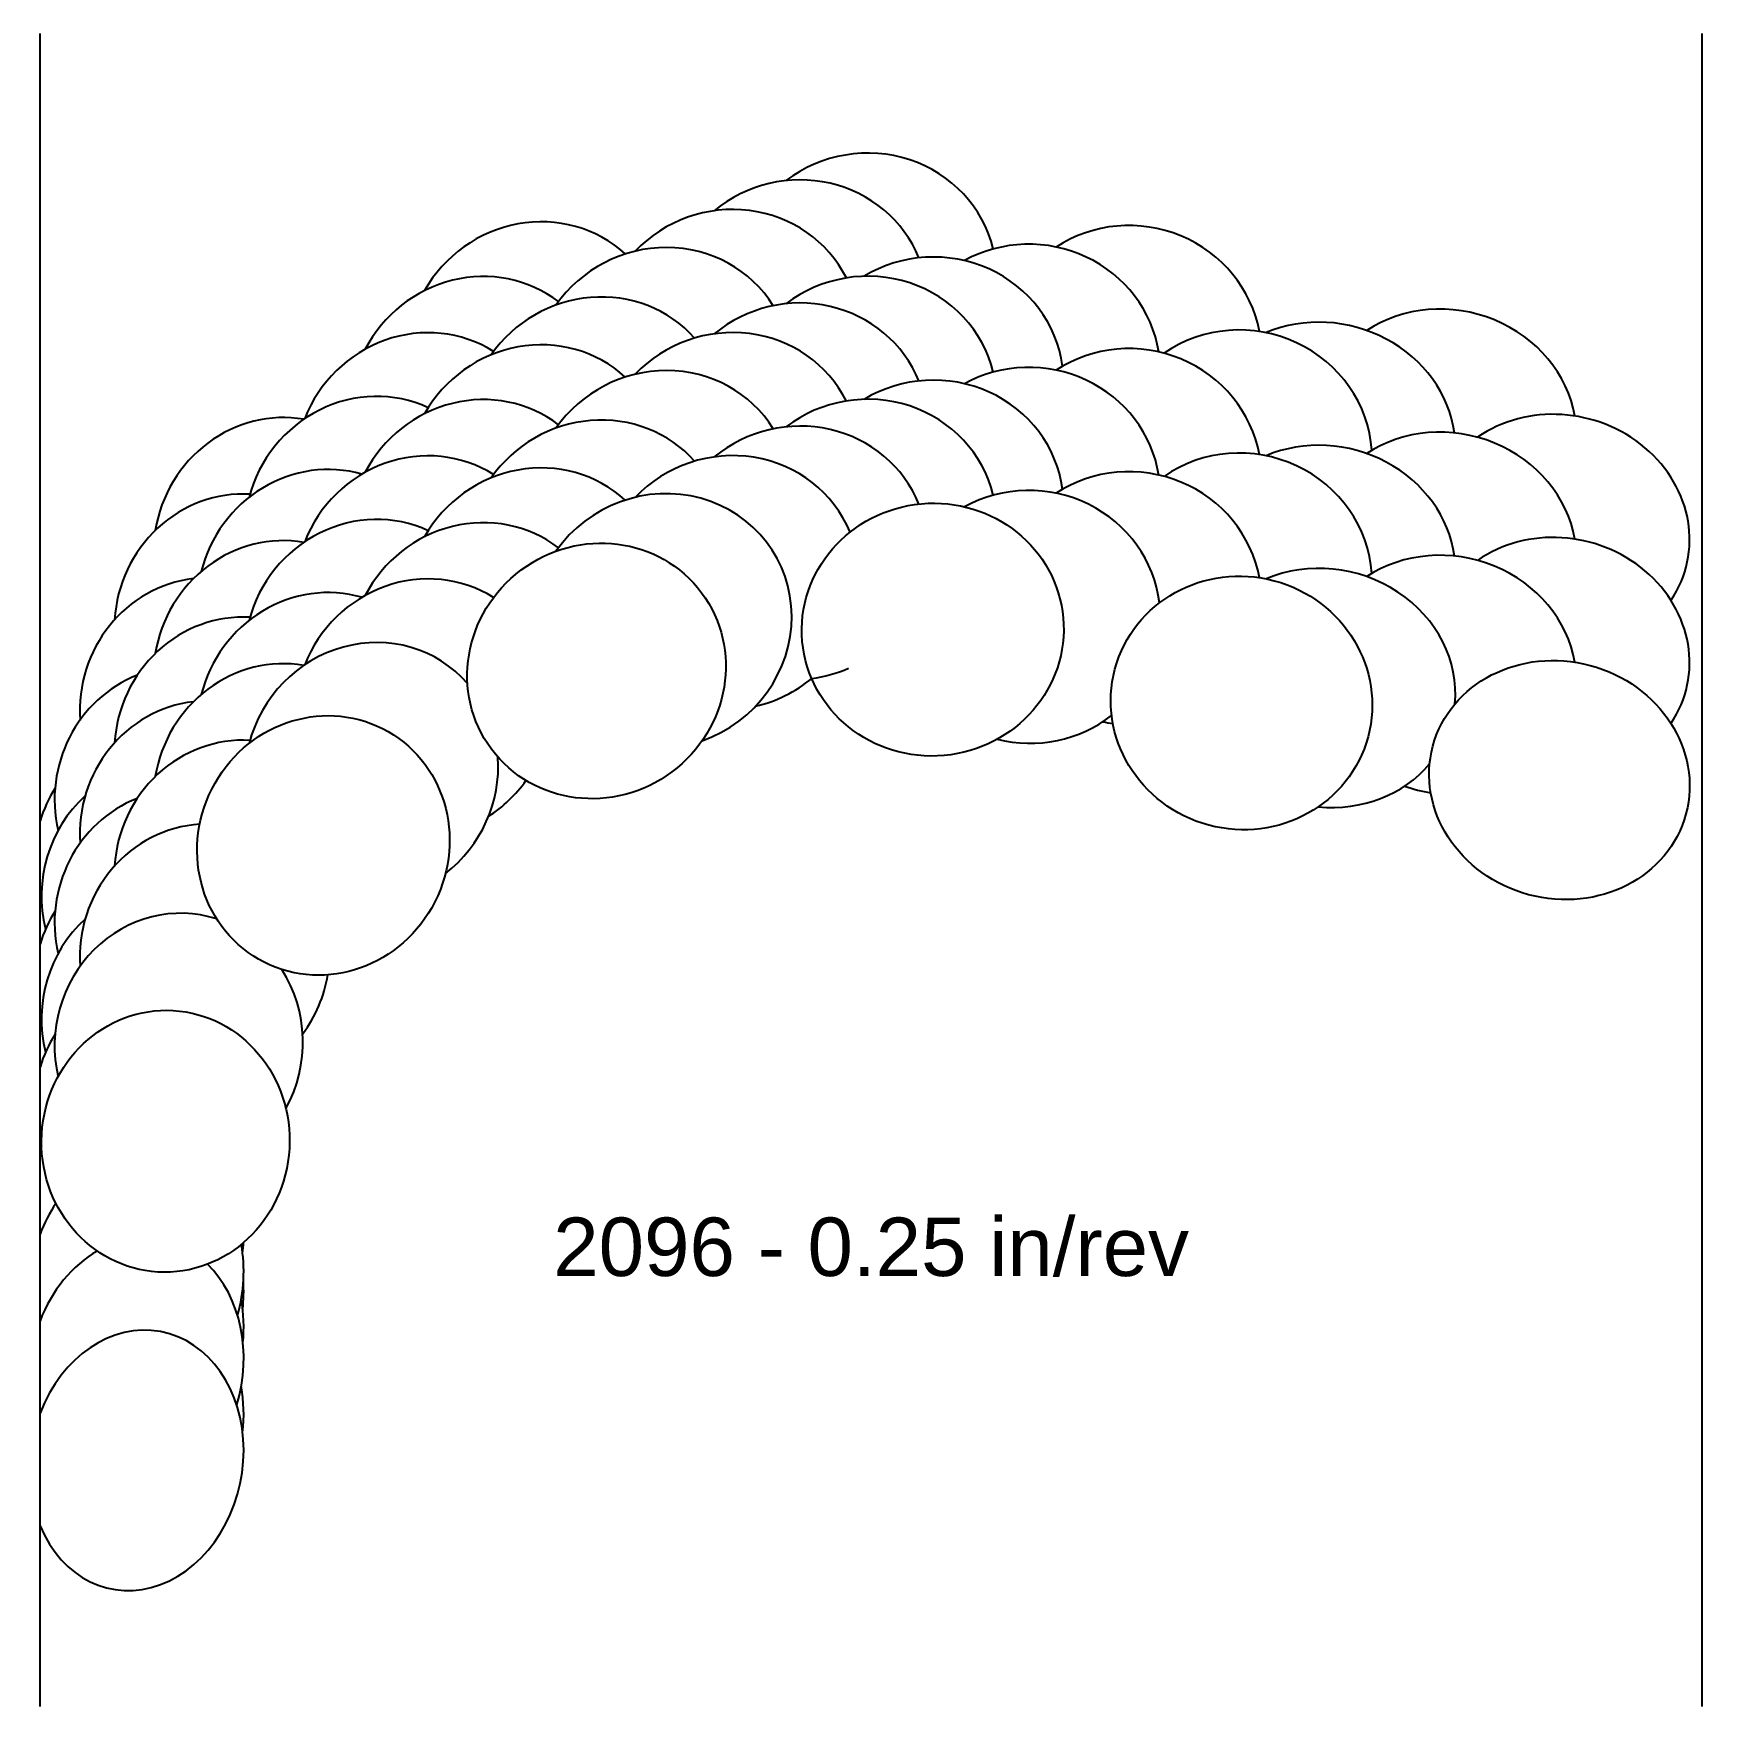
# Model space of a CAD drawing. Header units: inches. Extents: x -3.39 to 0, y -2.24 to 1.16.
import ezdxf
from ezdxf.enums import TextEntityAlignment as Align

# ---------------------------------------------------------------- set-up
doc = ezdxf.new("R2010")
doc.units = ezdxf.units.IN
doc.header["$MEASUREMENT"] = 0
for name, color, linetype, true_color in [('Blade_1', 30, 'Continuous', 0xff7f00), ('Blade_2', 7, 'Continuous', 0xcccc00), ('Blade_3', 7, 'Continuous', 0x00cc00), ('Blade_4', 7, 'Continuous', 0x00cccc), ('Blade_5', 7, 'Continuous', 0x0066cc)]:
    doc.layers.add(name, color=color, linetype=linetype, true_color=true_color)
doc.layers.add('Gage_Line', color=7, linetype='Continuous')
doc.styles.get("Standard").update_dxf_attribs({"font": 'arial.ttf'})

msp = doc.modelspace()

# ---------------------------------------------------------------- linework, layer by layer
at = {"layer": 'Blade_1'}
for centre, major_axis, ratio, start_param, end_param in [((-1.562305, 0.452205), (0.264916, 0.023989), 0.96488554, 6.32655198, 8.31907667), ((-2.245007, 0.368285), (0.213313, 0.158913), 0.96195826, 6.37002265, 8.18693103), ((-0.935403, 0.303299), (0.256936, -0.068846), 0.96592584, 6.60469596, 8.74050474), ((-1.562305, 0.202205), (0.264916, 0.023989), 0.96488554, 6.32655198, 8.31907667), ((-0.289901, 0.146699), (0.256936, -0.068846), 0.90630782, 5.97995124, 8.77167319), ((-2.245007, 0.118285), (0.213313, 0.158913), 0.96195826, 6.37002265, 8.18693103), ((-0.935403, 0.053299), (0.256936, -0.068846), 0.96592584, 6.60469596, 8.74050474), ((-2.799608, 0.013923), (0.119967, 0.237411), 0.95397547, 6.4606573, 8.0874028), ((-0.289901, -0.103301), (0.256936, -0.068846), 0.90630782, 5.97995124, 8.77167319), ((-2.799608, -0.236077), (0.119967, 0.237411), 0.95397547, 6.4606573, 8.0874028), ((-3.120109, -0.587006), (0.015685, 0.265537), 0.94676976, 7.05091778, 8.17270481), ((-3.120109, -0.837006), (0.015685, 0.265537), 0.94676976, 7.05091778, 8.17270481), ((-3.17901, -1.485101), (0.049627, 0.26133), 0.81060017, 4.82335314, 5.15955363), ((-3.17901, -1.735101), (0.049627, 0.26133), 0.81060017, 2.25007212, 7.6349562)]:
    msp.add_ellipse(centre, major_axis=major_axis, ratio=ratio, start_param=start_param, end_param=end_param, dxfattribs=at)
for centre, major_axis, ratio in [((-1.562305, -0.047795), (0.264916, 0.023989), 0.96488554), ((-2.245007, -0.131715), (0.213313, 0.158913), 0.96195826), ((-0.935403, -0.196701), (0.256936, -0.068846), 0.96592584), ((-0.289901, -0.353301), (0.256936, -0.068846), 0.90630782), ((-2.799608, -0.486077), (0.119967, 0.237411), 0.95397547), ((-3.120109, -1.087006), (0.015685, 0.265537), 0.94676976)]:
    msp.add_ellipse(centre, major_axis=major_axis, ratio=ratio, dxfattribs=at)
at = {"layer": 'Blade_2'}
for centre, major_axis, ratio, start_param, end_param in [((-2.112006, 0.469696), (0.228663, 0.135902), 0.9626379, 6.30383434, 8.29146619), ((-1.366304, 0.478119), (0.265644, -0.013766), 0.96543373, 6.48578238, 8.42197484), ((-0.765402, 0.333822), (0.256936, -0.068846), 0.90630782, 6.64418971, 8.56329435), ((-2.112006, 0.219696), (0.228663, 0.135902), 0.9626379, 6.30383434, 8.29146619), ((-1.366304, 0.228119), (0.265644, -0.013766), 0.96543373, 6.48578238, 8.42197484), ((-2.702008, 0.163374), (0.141466, 0.225263), 0.95462252, 6.40144484, 8.17342426), ((-0.765402, 0.083822), (0.256936, -0.068846), 0.90630782, 6.64418971, 8.56329435), ((-2.112006, -0.030304), (0.228663, 0.135902), 0.9626379, 4.50639033, 8.29146619), ((-1.366304, -0.021881), (0.265644, -0.013766), 0.96543373, 6.447583, 8.42197484), ((-2.702008, -0.086626), (0.141466, 0.225263), 0.95462252, 6.40144484, 8.17342426), ((-0.765402, -0.166178), (0.256936, -0.068846), 0.90630782, 6.43561255, 8.56329435), ((-2.702008, -0.336626), (0.141466, 0.225263), 0.95462252, 6.00517211, 8.17342426), ((-3.093309, -0.389632), (0.036857, 0.263434), 0.94697158, 6.77101543, 8.23756998), ((-1.366304, -0.021881), (0.265644, -0.013766), 0.96543373, 4.51407337, 5.44259932), ((-2.702008, -0.336626), (0.141466, 0.225263), 0.95462252, 4.34704393, 5.36672945), ((-0.765402, -0.166178), (0.256936, -0.068846), 0.90630782, 4.89725976, 5.88137059), ((-3.093309, -0.639632), (0.036857, 0.263434), 0.94697158, 6.77101543, 8.23756998), ((-3.093309, -0.889632), (0.036857, 0.263434), 0.94697158, 6.11874363, 8.23756998), ((-3.093309, -0.889632), (0.036857, 0.263434), 0.94697158, 4.32862702, 5.45125593), ((-3.17901, -1.547778), (0.049627, 0.26133), 0.81060017, 6.88852464, 7.6349562), ((-3.17901, -1.297778), (0.049627, 0.26133), 0.81060017, 4.80209788, 4.88395173), ((-3.17901, -1.547778), (0.049627, 0.26133), 0.81060017, 4.57928473, 5.78955283)]:
    msp.add_ellipse(centre, major_axis=major_axis, ratio=ratio, start_param=start_param, end_param=end_param, dxfattribs=at)
at = {"layer": 'Blade_3'}
for centre, major_axis, ratio, start_param, end_param in [((-1.975706, 0.547699), (0.241749, 0.110965), 0.9632817, 6.31721854, 8.2441851), ((-2.596908, 0.292904), (0.157376, 0.21445), 0.95992583, 6.35237237, 8.12642301), ((-1.975706, 0.297699), (0.241749, 0.110965), 0.9632817, 6.31721854, 8.2441851), ((-2.596908, 0.042904), (0.157376, 0.21445), 0.95992583, 6.35237237, 8.12642301), ((-1.975706, 0.047699), (0.241749, 0.110965), 0.9632817, 6.24716516, 8.2441851), ((-3.040609, -0.208116), (0.052803, 0.260706), 0.95227207, 6.58270478, 8.13324654), ((-2.596908, -0.207096), (0.157376, 0.21445), 0.95992583, 6.35237237, 8.12642301), ((-1.975706, 0.047699), (0.241749, 0.110965), 0.9632817, 4.50005211, 4.98419525), ((-3.040609, -0.458116), (0.052803, 0.260706), 0.95227207, 6.58270478, 8.13324654), ((-2.596908, -0.207096), (0.157376, 0.21445), 0.95992583, 4.33177341, 4.73035528), ((-3.040609, -0.708116), (0.052803, 0.260706), 0.95227207, 6.53251522, 8.13324654), ((-3.040609, -0.708116), (0.052803, 0.260706), 0.95227207, 4.25212917, 4.7485942), ((-3.17901, -1.371567), (0.049627, 0.26133), 0.81060017, 7.3643809, 7.6349562), ((-3.17901, -1.371567), (0.049627, 0.26133), 0.81060017, 4.60173801, 5.15291486)]:
    msp.add_ellipse(centre, major_axis=major_axis, ratio=ratio, start_param=start_param, end_param=end_param, dxfattribs=at)
at = {"layer": 'Blade_4'}
for centre, major_axis, ratio, start_param, end_param in [((-1.837306, 0.608248), (0.252299, 0.084267), 0.96387931, 6.3447442, 8.23296289), ((-1.160403, 0.515727), (0.260495, -0.053836), 0.96581678, 6.65810212, 8.65653608), ((-2.485107, 0.408064), (0.177463, 0.198149), 0.96060775, 6.35806713, 8.11475046), ((-1.837306, 0.358248), (0.252299, 0.084267), 0.96387931, 6.3447442, 8.23296289), ((-0.519802, 0.360382), (0.256936, -0.068846), 0.90630782, 6.67679464, 8.74813967), ((-1.160403, 0.265727), (0.260495, -0.053836), 0.96581678, 6.65810212, 8.65653608), ((-2.485107, 0.158064), (0.177463, 0.198149), 0.96060775, 6.35806713, 8.11475046), ((-1.837306, 0.108248), (0.252299, 0.084267), 0.96387931, 6.3447442, 8.23296289), ((-0.519802, 0.110382), (0.256936, -0.068846), 0.90630782, 6.67679464, 8.74813967), ((-1.160403, 0.015727), (0.260495, -0.053836), 0.96581678, 6.65810212, 8.65653608), ((-2.969609, -0.037393), (0.075381, 0.255095), 0.95279001, 6.50227617, 8.0921552), ((-2.485107, -0.091936), (0.177463, 0.198149), 0.96060775, 6.35806713, 8.11475046), ((-0.519802, -0.139618), (0.256936, -0.068846), 0.90630782, 6.67679464, 8.74813967), ((-2.969609, -0.287393), (0.075381, 0.255095), 0.95279001, 6.50227617, 8.0921552), ((-1.837306, 0.108248), (0.252299, 0.084267), 0.96387931, 4.51234623, 4.80339836), ((-1.160403, 0.015727), (0.260495, -0.053836), 0.96581678, 4.6950486, 4.77320958), ((-2.969609, -0.537393), (0.075381, 0.255095), 0.95279001, 6.50227617, 8.0921552), ((-0.519802, -0.139618), (0.256936, -0.068846), 0.90630782, 4.62595922, 4.83189633), ((-3.17901, -0.698416), (0.049627, 0.26133), 0.81060017, 7.60355151, 7.6349562), ((-3.17901, -0.948416), (0.049627, 0.26133), 0.81060017, 7.60355151, 7.6349562), ((-3.17901, -1.198416), (0.049627, 0.26133), 0.81060017, 7.60355151, 7.6349562)]:
    msp.add_ellipse(centre, major_axis=major_axis, ratio=ratio, start_param=start_param, end_param=end_param, dxfattribs=at)
at = {"layer": 'Blade_5'}
for centre, major_axis, ratio, start_param, end_param in [((-1.698005, 0.663053), (0.260007, 0.056146), 0.96442077, 6.30764609, 8.30604214), ((-2.367507, 0.520162), (0.196195, 0.17962), 0.96128884, 6.36836978, 8.18208904), ((-1.698005, 0.413053), (0.260007, 0.056146), 0.96442077, 6.30764609, 8.30604214), ((-2.367507, 0.270162), (0.196195, 0.17962), 0.96128884, 6.36836978, 8.18208904), ((-1.698005, 0.163053), (0.260007, 0.056146), 0.96442077, 6.30764609, 8.30604214), ((-2.889109, 0.118658), (0.097874, 0.247339), 0.95336126, 6.48028848, 8.08126537), ((-2.367507, 0.020162), (0.196195, 0.17962), 0.96128884, 6.36836978, 8.18208904), ((-2.889109, -0.131342), (0.097874, 0.247339), 0.95336126, 6.48028848, 8.08126537), ((-2.889109, -0.381342), (0.097874, 0.247339), 0.95336126, 6.48028848, 8.08126537), ((-3.144309, -0.517785), (0.020517, 0.265208), 0.91449098, 7.33294274, 7.61384582), ((-3.144309, -0.767785), (0.020517, 0.265208), 0.91449098, 7.33294274, 7.61384582), ((-3.144309, -1.017785), (0.020517, 0.265208), 0.91449098, 7.33294274, 7.61384582), ((-3.17901, -1.411924), (0.049627, 0.26133), 0.81060017, 4.8032701, 5.01913407), ((-3.17901, -1.661924), (0.049627, 0.26133), 0.81060017, 4.8032701, 5.16074245)]:
    msp.add_ellipse(centre, major_axis=major_axis, ratio=ratio, start_param=start_param, end_param=end_param, dxfattribs=at)
at = {"layer": 'Gage_Line'}
for p, q in [((-3.375, -2.235101), (-3.375, 1.163053)), ((0, -2.235101), (0, 1.163053))]:
    msp.add_line(p, q, dxfattribs=at)

# ---------------------------------------------------------------- texts
msp.add_text('2096 - 0.25 in/rev', height=0.11875).set_placement((-1.6875, -1.301326), align=Align.MIDDLE_CENTER)

doc.saveas('drawing.dxf')
